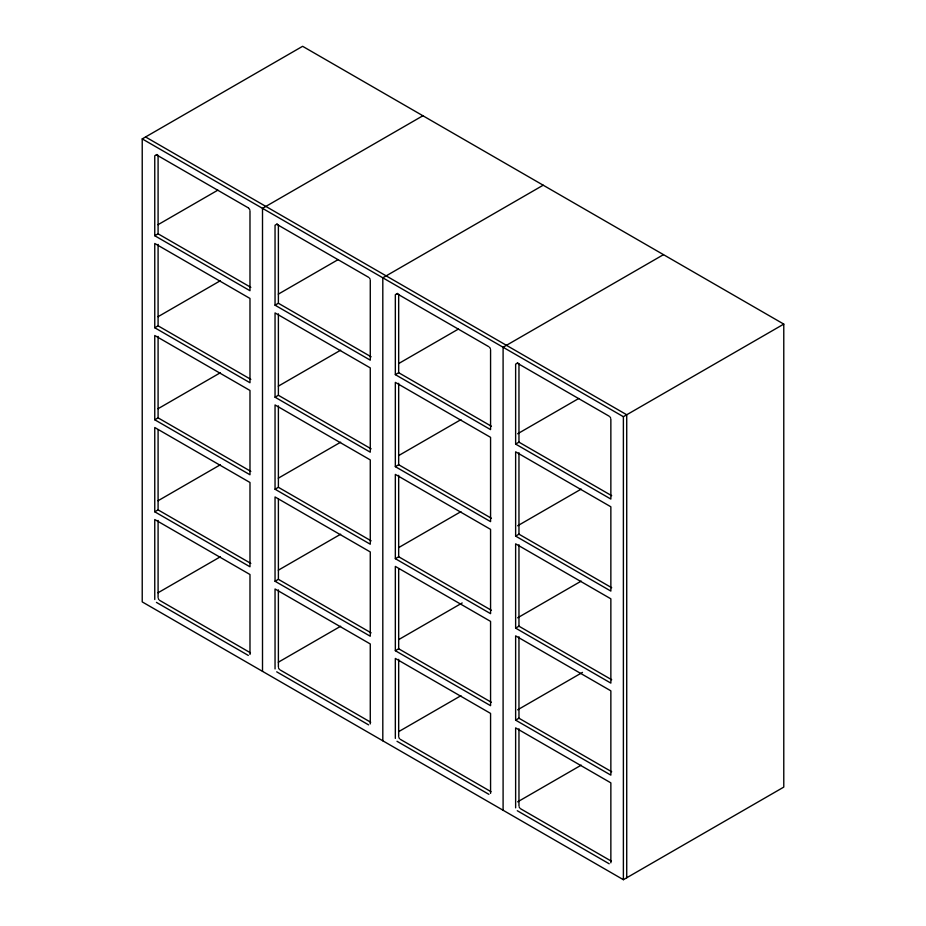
<?xml version="1.0" encoding="UTF-8"?>
<svg xmlns="http://www.w3.org/2000/svg" width="926" height="926" viewBox="0 0 926 926"><rect width="100%" height="100%" fill="white"/><g stroke="black" fill="none" stroke-linecap="round" stroke-linejoin="round"><path stroke-width="1.39" d="M142.222 138.9L302.617 46.3L783.778 324.1L783.778 787.1L623.383 879.7L142.222 601.9L142.222 138.9L623.383 416.7L783.778 324.1M156.98 154.492L154.758 155.776L154.758 235.736L249.985 290.718L249.985 210.758M158.045 224.682L217.865 190.143M154.758 235.736L158.091 233.815L250.819 287.349M422.904 115.75L262.509 208.35L262.509 671.35M277.268 223.942L275.045 225.226L275.045 305.186L370.273 360.168L370.273 280.208M158.045 316.704L220.353 280.728M154.758 327.758L249.985 382.739L249.985 298.45L154.758 243.469L154.758 327.758L158.091 325.836L250.819 379.371M278.332 294.132L338.152 259.593M275.045 305.186L278.39 303.265L371.106 356.799M543.192 185.2L382.808 277.8L382.808 740.8M158.045 408.725L220.353 372.75M154.758 419.779L249.985 474.76L249.985 390.471L154.758 335.49L154.758 419.779L158.091 417.858L250.819 471.392M397.567 293.392L395.333 294.676L395.333 374.636L490.572 429.618L490.572 349.658M278.332 386.154L340.652 350.178M275.045 397.208L370.273 452.189L370.273 367.9L275.045 312.919L275.045 397.208L278.39 395.286L371.106 448.821M158.045 500.746L220.353 464.771M398.62 363.582L458.451 329.043M154.758 511.8L249.985 566.781L249.985 482.492L154.758 427.511L154.758 511.8L158.091 509.879L250.819 563.413M395.333 374.636L398.678 372.715L491.405 426.249M663.491 254.65L503.096 347.25L503.096 810.25M278.332 478.175L340.652 442.2M275.045 489.229L370.273 544.21L370.273 459.921L275.045 404.94L275.045 489.229L278.39 487.308L371.106 540.842M517.854 362.842L515.632 364.126L515.632 444.086L610.859 499.068L610.859 419.108M158.045 592.767L220.353 556.792M398.62 455.604L460.94 419.628M395.333 466.658L490.572 521.639L490.572 437.35L395.333 382.369L395.333 466.658L398.678 464.736L491.405 518.271M278.332 570.196L340.652 534.221M517.669 433.75L578.738 398.493M275.045 581.25L370.273 636.231L370.273 551.942L275.045 496.961L275.045 581.25L278.39 579.329L371.106 632.863M515.632 444.086L518.965 442.165L611.692 495.688M398.62 547.625L460.94 511.65M395.333 558.679L490.572 613.66L490.572 529.371L395.333 474.39L395.333 558.679L398.678 556.757L491.405 610.292M278.332 662.217L340.652 626.242M517.669 525.771L581.227 489.078M515.632 536.108L610.859 591.089L610.859 506.788L515.632 451.819L515.632 536.108L518.965 534.186L611.692 587.721M398.62 639.646L462.19 602.953M395.333 650.7L490.572 705.681L490.572 621.392L395.333 566.411L395.333 650.7L398.678 648.779L491.405 702.313M517.669 617.792L581.227 581.1M515.632 628.129L610.859 683.11L610.859 598.821L515.632 543.84L515.632 628.129L518.965 626.207L611.692 679.742M398.62 731.667L460.94 695.692M517.669 709.814L582.477 672.403M515.632 720.15L610.859 775.131L610.859 690.842L515.632 635.861L515.632 720.15L518.965 718.229L611.692 771.763M517.669 801.835L581.227 765.142M145.567 136.967L626.728 414.767L626.728 877.767M156.425 154.816L248.318 207.864M276.712 224.266L368.606 277.314M397.011 293.716L488.893 346.764M517.298 363.166L609.192 416.214M159.77 600.453L250.414 652.795M280.057 669.903L370.701 722.234M400.345 739.353L491 791.684M520.644 808.803L611.287 861.134M156.425 602.386L248.318 655.434M276.712 671.836L368.606 724.884M397.011 741.286L488.893 794.334M517.298 810.736L609.192 863.784M248.747 208.176L249.765 209.67M610.026 416.955L610.639 418.02M489.727 347.505L490.34 348.57M369.439 278.055L370.053 279.12M519.799 808.062L519.197 807.009M399.511 738.612L398.898 737.559M279.224 669.162L278.61 668.109M158.936 599.712L158.323 598.659M623.383 416.7L623.383 879.7M610.859 862.824L610.859 782.864L515.632 727.882L515.632 807.842M518.965 363.629L518.965 442.165M518.965 452.745L518.965 534.186M518.965 544.766L518.965 626.207M518.965 636.787L518.965 718.229M518.965 728.808L518.965 805.909M490.572 793.374L490.572 713.414L395.333 658.432L395.333 738.392M398.678 294.179L398.678 372.715M398.678 383.295L398.678 464.736M398.678 475.316L398.678 556.757M398.678 568.761L398.678 648.779M398.678 659.358L398.678 736.459M370.273 723.924L370.273 643.964L275.045 588.982L275.045 668.942M278.39 224.729L278.39 303.265M278.39 313.845L278.39 395.286M278.39 405.866L278.39 487.308M278.39 499.311L278.39 579.329M278.39 589.908L278.39 667.009M249.985 654.474L249.985 574.514L154.758 519.532L154.758 599.492M158.091 155.279L158.091 233.815M158.091 244.395L158.091 325.836M158.091 336.416L158.091 417.858M158.091 429.861L158.091 509.879M158.091 520.458L158.091 597.559"/></g></svg>
